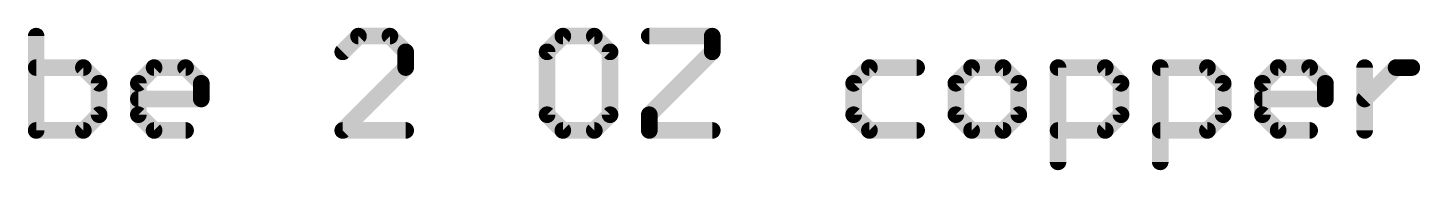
# Model space of a CAD drawing. Extents: x -31 to 86, y -14 to 53.
# Drawn here: x 1.24 to 33.1, y 50.08 to 53.34 of the extents above; entities that cross this region are included whole.
import ezdxf

# ---------------------------------------------------------------- set-up
doc = ezdxf.new("R2010")
doc.units = 0
doc.layers.add('51', color=53, linetype='CONTINUOUS')

msp = doc.modelspace()

# ---------------------------------------------------------------- linework, layer by layer
at = {"layer": '51', "const_width": 0.1905}
for points in [[(1.5241, 53.1513, 1), (1.3336, 53.1513)], [(8.8054, 53.2466, 1), (8.8054, 53.0561)], [(8.8727, 53.084, 1), (8.738, 53.2187)], [(9.593, 53.2187, 1), (9.4583, 53.084)], [(9.5257, 53.0561, 1), (9.5257, 53.2466)], [(13.483, 53.2466, 1), (13.483, 53.0561)], [(13.5503, 53.084, 1), (13.4156, 53.2187)], [(14.2706, 53.2187, 1), (14.1359, 53.084)], [(14.2033, 53.0561, 1), (14.2033, 53.2466)], [(15.4616, 53.2466, 1), (15.4616, 53.0561)], [(16.9974, 53.1513, 1), (16.8069, 53.1513)], [(16.9022, 53.0561, 1), (16.9022, 53.2466)], [(8.3779, 52.8586, 1), (8.5126, 52.7239)], [(9.9811, 52.7912, 1), (9.7906, 52.7912)], [(9.8185, 52.7239, 1), (9.9532, 52.8586)], [(13.2181, 52.7912, 1), (13.0276, 52.7912)], [(13.0555, 52.8586, 1), (13.1902, 52.7239)], [(14.6587, 52.7912, 1), (14.4682, 52.7912)], [(14.496, 52.7239, 1), (14.6308, 52.8586)], [(16.9695, 52.7239, 1), (16.8348, 52.8586)], [(1.4289, 52.5263, 1), (1.4289, 52.3358)], [(2.5766, 52.4984, 1), (2.4419, 52.3637)], [(2.5093, 52.3358, 1), (2.5093, 52.5263)], [(4.1278, 52.5263, 1), (4.1278, 52.3358)], [(4.1951, 52.3637, 1), (4.0604, 52.4984)], [(4.9154, 52.4984, 1), (4.7807, 52.3637)], [(4.8481, 52.3358, 1), (4.8481, 52.5263)], [(9.9532, 52.3637, 1), (9.8185, 52.4984)], [(16.8069, 52.7912, 1), (16.9974, 52.7912)], [(20.4994, 52.5263, 1), (20.4994, 52.3358)], [(20.5667, 52.3637, 1), (20.432, 52.4984)], [(21.5798, 52.3358, 1), (21.5798, 52.5263)], [(22.8382, 52.5263, 1), (22.8382, 52.3358)], [(22.9055, 52.3637, 1), (22.7708, 52.4984)], [(23.6258, 52.4984, 1), (23.4911, 52.3637)], [(23.5584, 52.3358, 1), (23.5584, 52.5263)], [(24.9121, 52.4311, 1), (24.7216, 52.4311)], [(24.8168, 52.5263, 1), (24.8168, 52.3358)], [(25.9646, 52.4984, 1), (25.8299, 52.3637)], [(25.8972, 52.3358, 1), (25.8972, 52.5263)], [(27.1556, 52.5263, 1), (27.1556, 52.3358)], [(27.2509, 52.4311, 1), (27.0604, 52.4311)], [(28.3034, 52.4984, 1), (28.1687, 52.3637)], [(28.236, 52.3358, 1), (28.236, 52.5263)], [(29.8546, 52.5263, 1), (29.8546, 52.3358)], [(29.9219, 52.3637, 1), (29.7872, 52.4984)], [(30.6422, 52.4984, 1), (30.5075, 52.3637)], [(30.5748, 52.3358, 1), (30.5748, 52.5263)], [(31.9285, 52.4311, 1), (31.738, 52.4311)], [(32.5535, 52.5263, 1), (32.5535, 52.3358)], [(32.6208, 52.3637, 1), (32.4861, 52.4984)], [(32.9136, 52.3358, 1), (32.9136, 52.5263)], [(2.9647, 52.0709, 1), (2.7742, 52.0709)], [(3.8629, 52.0709, 1), (3.6724, 52.0709)], [(5.3035, 52.0709, 1), (5.113, 52.0709)], [(9.7906, 52.4311, 1), (9.9811, 52.4311)], [(20.2345, 52.0709, 1), (20.044, 52.0709)], [(22.5733, 52.0709, 1), (22.3828, 52.0709)], [(24.0138, 52.0709, 1), (23.8233, 52.0709)], [(26.3526, 52.0709, 1), (26.1621, 52.0709)], [(28.6914, 52.0709, 1), (28.5009, 52.0709)], [(29.5897, 52.0709, 1), (29.3992, 52.0709)], [(31.0302, 52.0709, 1), (30.8397, 52.0709)], [(2.8021, 52.0036, 1), (2.9368, 52.1383)], [(3.7003, 52.1383, 1), (3.835, 52.0036)], [(5.1409, 52.0036, 1), (5.2756, 52.1383)], [(20.0719, 52.1383, 1), (20.2066, 52.0036)], [(22.4107, 52.1383, 1), (22.5454, 52.0036)], [(23.8512, 52.0036, 1), (23.9859, 52.1383)], [(26.19, 52.0036, 1), (26.3247, 52.1383)], [(28.5288, 52.0036, 1), (28.6635, 52.1383)], [(29.4271, 52.1383, 1), (29.5618, 52.0036)], [(30.8676, 52.0036, 1), (31.0023, 52.1383)], [(3.7677, 51.806, 1), (3.7677, 51.6155)], [(5.113, 51.7108, 1), (5.3035, 51.7108)], [(5.2082, 51.6155, 1), (5.2082, 51.806)], [(29.4944, 51.806, 1), (29.4944, 51.6155)], [(30.8397, 51.7108, 1), (31.0302, 51.7108)], [(30.935, 51.6155, 1), (30.935, 51.806)], [(31.7659, 51.7781, 1), (31.9006, 51.6434)], [(2.7742, 51.3506, 1), (2.9647, 51.3506)], [(2.9368, 51.2833, 1), (2.8021, 51.418)], [(3.6724, 51.3506, 1), (3.8629, 51.3506)], [(3.835, 51.418, 1), (3.7003, 51.2833)], [(13.0276, 51.3506, 1), (13.2181, 51.3506)], [(13.1902, 51.418, 1), (13.0555, 51.2833)], [(14.4682, 51.3506, 1), (14.6587, 51.3506)], [(14.6308, 51.2833, 1), (14.496, 51.418)], [(15.5569, 51.3506, 1), (15.3664, 51.3506)], [(15.3943, 51.418, 1), (15.529, 51.2833)], [(20.2066, 51.418, 1), (20.0719, 51.2833)], [(20.044, 51.3506, 1), (20.2345, 51.3506)], [(22.3828, 51.3506, 1), (22.5733, 51.3506)], [(22.5454, 51.418, 1), (22.4107, 51.2833)], [(23.8233, 51.3506, 1), (24.0138, 51.3506)], [(23.9859, 51.2833, 1), (23.8512, 51.418)], [(26.1621, 51.3506, 1), (26.3526, 51.3506)], [(26.3247, 51.2833, 1), (26.19, 51.418)], [(28.5009, 51.3506, 1), (28.6914, 51.3506)], [(28.6635, 51.2833, 1), (28.5288, 51.418)], [(29.5618, 51.418, 1), (29.4271, 51.2833)], [(29.3992, 51.3506, 1), (29.5897, 51.3506)], [(1.3336, 50.9905, 1), (1.5241, 50.9905)], [(1.4289, 51.0858, 1), (1.4289, 50.8953)], [(2.4419, 51.0579, 1), (2.5766, 50.9231)], [(2.5093, 50.8953, 1), (2.5093, 51.0858)], [(4.1278, 51.0858, 1), (4.1278, 50.8953)], [(4.0604, 50.9231, 1), (4.1951, 51.0579)], [(4.8481, 50.8953, 1), (4.8481, 51.0858)], [(8.4452, 51.0858, 1), (8.4452, 50.8953)], [(8.3779, 51.0579, 1), (8.5126, 50.9231)], [(9.8858, 50.8953, 1), (9.8858, 51.0858)], [(13.483, 51.0858, 1), (13.483, 50.8953)], [(13.4156, 50.9231, 1), (13.5503, 51.0579)], [(14.1359, 51.0579, 1), (14.2706, 50.9231)], [(14.2033, 50.8953, 1), (14.2033, 51.0858)], [(15.4616, 51.0858, 1), (15.4616, 50.8953)], [(15.3664, 50.9905, 1), (15.5569, 50.9905)], [(16.9022, 50.8953, 1), (16.9022, 51.0858)], [(20.4994, 51.0858, 1), (20.4994, 50.8953)], [(20.432, 50.9231, 1), (20.5667, 51.0579)], [(21.5798, 50.8953, 1), (21.5798, 51.0858)], [(22.8382, 51.0858, 1), (22.8382, 50.8953)], [(22.7708, 50.9231, 1), (22.9055, 51.0579)], [(23.4911, 51.0579, 1), (23.6258, 50.9231)], [(23.5584, 50.8953, 1), (23.5584, 51.0858)], [(24.8168, 51.0858, 1), (24.8168, 50.8953)], [(25.8299, 51.0579, 1), (25.9646, 50.9231)], [(25.8972, 50.8953, 1), (25.8972, 51.0858)], [(27.1556, 51.0858, 1), (27.1556, 50.8953)], [(28.1687, 51.0579, 1), (28.3034, 50.9231)], [(28.236, 50.8953, 1), (28.236, 51.0858)], [(29.8546, 51.0858, 1), (29.8546, 50.8953)], [(29.7872, 50.9231, 1), (29.9219, 51.0579)], [(30.5748, 50.8953, 1), (30.5748, 51.0858)], [(31.738, 50.9905, 1), (31.9285, 50.9905)], [(24.7216, 50.2702, 1), (24.9121, 50.2702)], [(27.0604, 50.2702, 1), (27.2509, 50.2702)]]:
    msp.add_lwpolyline(points, format="xyb", dxfattribs=at)
at = {"layer": '51', "const_width": 0.381}
for points in [[(1.4289, 53.1513), (1.4289, 50.9905)], [(8.8054, 53.1513), (8.4452, 52.7912)], [(9.5257, 53.1513), (8.8054, 53.1513)], [(9.8858, 52.7912), (9.5257, 53.1513)], [(13.483, 53.1513), (13.1228, 52.7912)], [(14.2033, 53.1513), (13.483, 53.1513)], [(14.5634, 52.7912), (14.2033, 53.1513)], [(15.4616, 53.1513), (16.9022, 53.1513)], [(16.9022, 53.1513), (16.9022, 52.7912)], [(9.8858, 52.4311), (9.8858, 52.7912)], [(13.1228, 52.7912), (13.1228, 51.3506)], [(14.5634, 51.3506), (14.5634, 52.7912)], [(16.9022, 52.7912), (15.4616, 51.3506)], [(2.5093, 52.4311), (1.4289, 52.4311)], [(2.8694, 52.0709), (2.5093, 52.4311)], [(3.7677, 52.0709), (4.1278, 52.4311)], [(4.1278, 52.4311), (4.8481, 52.4311)], [(4.8481, 52.4311), (5.2082, 52.0709)], [(8.4452, 50.9905), (9.8858, 52.4311)], [(20.4994, 52.4311), (20.1392, 52.0709)], [(21.5798, 52.4311), (20.4994, 52.4311)], [(22.8382, 52.4311), (22.478, 52.0709)], [(23.5584, 52.4311), (22.8382, 52.4311)], [(23.9186, 52.0709), (23.5584, 52.4311)], [(24.8168, 50.2702), (24.8168, 52.4311)], [(24.8168, 52.4311), (25.8972, 52.4311)], [(25.8972, 52.4311), (26.2574, 52.0709)], [(27.1556, 50.2702), (27.1556, 52.4311)], [(27.1556, 52.4311), (28.236, 52.4311)], [(28.236, 52.4311), (28.5962, 52.0709)], [(29.4944, 52.0709), (29.8546, 52.4311)], [(29.8546, 52.4311), (30.5748, 52.4311)], [(30.5748, 52.4311), (30.935, 52.0709)], [(31.8332, 50.9905), (31.8332, 52.4311)], [(31.8332, 51.7108), (32.5535, 52.4311)], [(32.5535, 52.4311), (32.9136, 52.4311)], [(2.8694, 51.3506), (2.8694, 52.0709)], [(3.7677, 51.3506), (3.7677, 52.0709)], [(5.2082, 52.0709), (5.2082, 51.7108)], [(20.1392, 52.0709), (20.1392, 51.3506)], [(22.478, 52.0709), (22.478, 51.3506)], [(23.9186, 51.3506), (23.9186, 52.0709)], [(26.2574, 52.0709), (26.2574, 51.3506)], [(28.5962, 52.0709), (28.5962, 51.3506)], [(29.4944, 51.3506), (29.4944, 52.0709)], [(30.935, 52.0709), (30.935, 51.7108)], [(5.2082, 51.7108), (3.7677, 51.7108)], [(30.935, 51.7108), (29.4944, 51.7108)], [(2.5093, 50.9905), (2.8694, 51.3506)], [(4.1278, 50.9905), (3.7677, 51.3506)], [(13.1228, 51.3506), (13.483, 50.9905)], [(14.2033, 50.9905), (14.5634, 51.3506)], [(15.4616, 51.3506), (15.4616, 50.9905)], [(20.1392, 51.3506), (20.4994, 50.9905)], [(22.478, 51.3506), (22.8382, 50.9905)], [(23.5584, 50.9905), (23.9186, 51.3506)], [(26.2574, 51.3506), (25.8972, 50.9905)], [(28.5962, 51.3506), (28.236, 50.9905)], [(29.8546, 50.9905), (29.4944, 51.3506)], [(1.4289, 50.9905), (2.5093, 50.9905)], [(4.8481, 50.9905), (4.1278, 50.9905)], [(9.8858, 50.9905), (8.4452, 50.9905)], [(13.483, 50.9905), (14.2033, 50.9905)], [(15.4616, 50.9905), (16.9022, 50.9905)], [(20.4994, 50.9905), (21.5798, 50.9905)], [(22.8382, 50.9905), (23.5584, 50.9905)], [(25.8972, 50.9905), (24.8168, 50.9905)], [(28.236, 50.9905), (27.1556, 50.9905)], [(30.5748, 50.9905), (29.8546, 50.9905)]]:
    msp.add_lwpolyline(points, dxfattribs=at)

doc.saveas('drawing.dxf')
